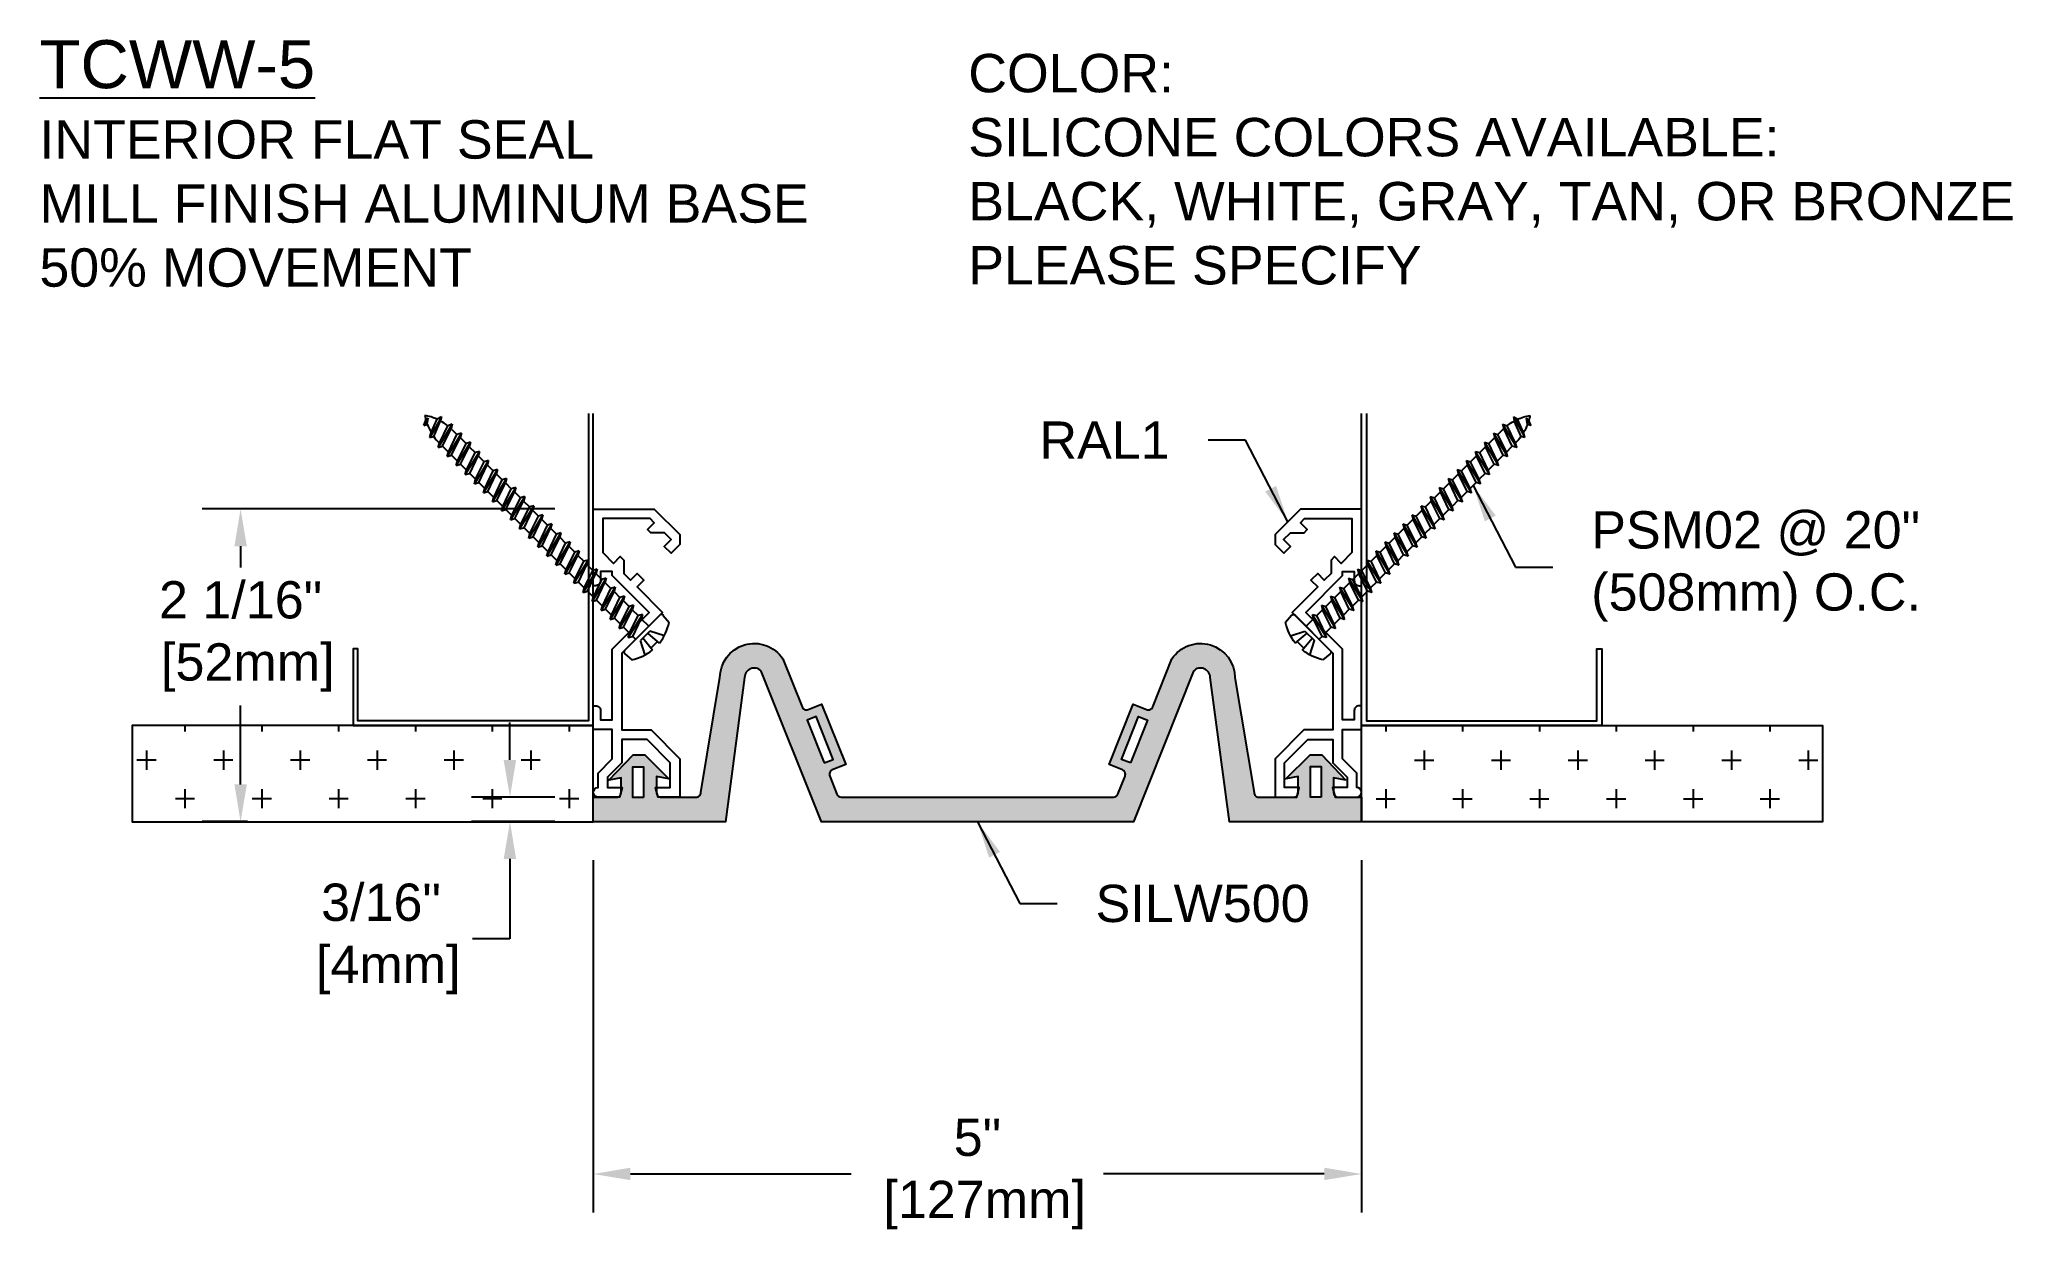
# Model space of a CAD drawing. Header units: inches. Extents: x -3 to 9.8, y 2.4 to 10.1.
import ezdxf

# ---------------------------------------------------------------- set-up
doc = ezdxf.new("R2010")
doc.units = ezdxf.units.IN
doc.header["$MEASUREMENT"] = 0
for name, color, linetype in [('Anchors', 4, 'Continuous'), ('Conditions', 1, 'Continuous'), ('Dimensions', 3, 'Continuous'), ('Fillers', 2, 'Continuous'), ('Metals', 7, 'Continuous'), ('Text', 2, 'Continuous')]:
    doc.layers.add(name, color=color, linetype=linetype)
doc.styles.add('Arial', font='arial.ttf')
doc.dimstyles.new('Arial', dxfattribs={"dimtxt": 0.2425, "dimasz": 0.2425, "dimexe": 0.25, "dimexo": 0.25, "dimgap": 0.09, "dimtad": 0, "dimtih": 1, "dimtoh": 1, "dimdec": 4, "dimzin": 0, "dimdsep": 46, "dimlunit": 4, "dimtxsty": 'Arial', "dimcen": 0.09, "dimadec": 0, "dimazin": 0, "dimtfac": 1, "dimtdec": 4, "dimtofl": 0, "dimtmove": 0, "dimatfit": 3, "dimfxl": 0, "dimfrac": 2, "dimtolj": 1, "dimtzin": 0, "dimarcsym": 0})

# ---------------------------------------------------------------- blocks, each defined once
blk = doc.blocks.new('A$CB0F2')
blk.add_lwpolyline([(0.029, 0.002, -0.958439), (0.032, 0.064), (0.032, 0.158), (0.125, 0.251), (0.125, 0.442), (0.001, 0.442), (0.001, 0.597), (0.017, 0.597, -0.414214), (0.048, 0.566), (0.048, 0.504), (0.125, 0.504), (0.125, 0.965), (0.364, 1.204), (0.125, 1.444), (0.125, 1.471), (0.048, 1.471), (0.048, 1.409, -0.414214), (0.017, 1.378), (0.001, 1.378), (0.001, 1.877), (0.397, 1.877), (0.564, 1.711), (0.564, 1.647), (0.507, 1.59), (0.463, 1.634), (0.508, 1.679), (0.464, 1.723), (0.375, 1.722), (0.354, 1.744), (0.398, 1.788), (0.371, 1.815), (0.063, 1.815), (0.063, 1.594), (0.133, 1.523), (0.177, 1.567), (0.199, 1.545), (0.199, 1.457), (0.243, 1.414), (0.286, 1.457), (0.33, 1.414), (0.286, 1.37), (0.452, 1.204), (0.187, 0.939), (0.187, 0.439), (0.377, 0.439), (0.564, 0.252), (0.564, 0.002), (0.423, 0.002), (0.407, 0.064), (0.502, 0.064), (0.502, 0.226), (0.351, 0.377), (0.187, 0.377), (0.187, 0.225), (0.094, 0.132), (0.094, 0.064), (0.189, 0.064), (0.172, 0.002), (0.029, 0.002)], format="xyb")
blk = doc.blocks.new('ral1')
blk.add_blockref('A$CB0F2', (-0.029, -0.002))
blk = doc.blocks.new('*D2')
at = {"layer": 'Defpoints', "color": 0}
for p in [(0.561, 5.036), (5.561, 5.036), (0.561, 2.743)]:
    blk.add_point(p, dxfattribs=at)
at = {"layer": 'Dimensions', "color": 0, "lineweight": -2}
for p, q in [((0.561, 4.786), (0.561, 2.493)), ((5.561, 4.786), (5.561, 2.493)), ((0.803, 2.743), (2.24, 2.743)), ((5.318, 2.743), (3.881, 2.743))]:
    blk.add_line(p, q, dxfattribs=at)
at = {"layer": 'Dimensions', "color": 0}
for points in [[(0.803, 2.784), (0.803, 2.703), (0.561, 2.743)], [(5.318, 2.784), (5.318, 2.703), (5.561, 2.743)]]:
    blk.add_solid(points, dxfattribs=at)
at = {"layer": 'Dimensions', "color": 0, "insert": (3.061, 2.743), "char_height": 0.2425, "attachment_point": 5, "style": 'Arial'}
blk.add_mtext('\\A1;5"\\P [127mm]', dxfattribs=at)
blk = doc.blocks.new('*D3')
at = {"layer": 'Defpoints', "color": 0}
for p in [(0.561, 7.071), (-1.734, 5.036), (-1.439, 5.036)]:
    blk.add_point(p, dxfattribs=at)
at = {"layer": 'Dimensions', "color": 0, "lineweight": -2}
for p, q in [((0.311, 7.071), (-1.984, 7.071)), ((-1.734, 6.828), (-1.734, 6.69)), ((-1.734, 5.278), (-1.734, 5.791)), ((-1.689, 5.036), (-1.984, 5.036))]:
    blk.add_line(p, q, dxfattribs=at)
at = {"layer": 'Dimensions', "color": 0}
for points in [[(-1.774, 6.828), (-1.693, 6.828), (-1.734, 7.071)], [(-1.774, 5.278), (-1.693, 5.278), (-1.734, 5.036)]]:
    blk.add_solid(points, dxfattribs=at)
at = {"layer": 'Dimensions', "color": 0, "insert": (-1.734, 6.241), "char_height": 0.2425, "attachment_point": 5, "style": 'Arial'}
blk.add_mtext('\\A1;2 1/16"\\P [52mm]', dxfattribs=at)
blk = doc.blocks.new('*D4')
at = {"layer": 'Defpoints', "color": 0}
for p in [(0.561, 5.196), (0.019, 5.036), (0.561, 5.036)]:
    blk.add_point(p, dxfattribs=at)
at = {"layer": 'Dimensions', "color": 0, "lineweight": -2}
for p, q in [((0.019, 5.438), (0.019, 5.681)), ((0.311, 5.196), (-0.231, 5.196)), ((0.311, 5.036), (-0.231, 5.036)), ((0.019, 4.793), (0.019, 4.273)), ((0.019, 4.273), (-0.224, 4.273))]:
    blk.add_line(p, q, dxfattribs=at)
at = {"layer": 'Dimensions', "color": 0}
for points in [[(-0.022, 5.438), (0.059, 5.438), (0.019, 5.196)], [(-0.022, 4.793), (0.059, 4.793), (0.019, 5.036)]]:
    blk.add_solid(points, dxfattribs=at)
at = {"layer": 'Dimensions', "color": 0, "insert": (-0.82, 4.273), "char_height": 0.2425, "attachment_point": 5, "style": 'Arial'}
blk.add_mtext('\\A1;3/16"\\P [4mm]', dxfattribs=at)
blk = doc.blocks.new('PSM02')
for p, q in [((-0.177, 0.017), (-0.172, 0.077)), ((-0.162, 0), (0.162, 0)), ((-0.089, 0.116), (-0.044, 0.028)), ((-0.06, -0.069), (-0.06, 0)), ((-0.044, 0.028), (0.044, 0.028)), ((-0.032, 0.127), (-0.03, 0.111)), ((-0.03, 0.111), (0.03, 0.111)), ((-0.03, 0.111), (-0.023, 0.028)), ((0.03, 0.111), (0.023, 0.028)), ((0.032, 0.127), (0.03, 0.111)), ((0.089, 0.116), (0.044, 0.028)), ((0.06, -0.027), (0.06, 0)), ((0.177, 0.017), (0.172, 0.077)), ((-0.086, -0.083), (0.086, -0.042)), ((-0.086, -0.083), (-0.06, -0.069)), ((-0.086, -0.083), (-0.06, -0.098)), ((-0.086, -0.167), (0.086, -0.125)), ((0.06, -0.027), (-0.06, -0.069)), ((0.06, -0.056), (-0.06, -0.098)), ((-0.06, -0.152), (-0.06, -0.098)), ((0.06, -0.111), (-0.06, -0.152)), ((0.086, -0.042), (0.06, -0.027)), ((0.086, -0.042), (0.06, -0.056)), ((0.06, -0.111), (0.06, -0.056)), ((0.086, -0.125), (0.06, -0.111)), ((0.086, -0.125), (0.06, -0.139)), ((-0.086, -0.167), (-0.06, -0.152)), ((-0.086, -0.167), (-0.06, -0.181)), ((-0.086, -0.25), (0.086, -0.208)), ((-0.086, -0.25), (-0.06, -0.236)), ((-0.086, -0.25), (-0.06, -0.264)), ((0.06, -0.139), (-0.06, -0.181)), ((-0.06, -0.236), (-0.06, -0.181)), ((0.06, -0.194), (-0.06, -0.236)), ((0.06, -0.223), (-0.06, -0.264)), ((0.06, -0.194), (0.06, -0.139)), ((0.086, -0.208), (0.06, -0.194)), ((0.086, -0.208), (0.06, -0.223)), ((0.06, -0.277), (0.06, -0.223)), ((-0.086, -0.333), (0.086, -0.292)), ((-0.086, -0.333), (-0.06, -0.319)), ((-0.086, -0.333), (-0.06, -0.348)), ((-0.086, -0.417), (0.086, -0.375)), ((-0.06, -0.319), (-0.06, -0.264)), ((0.06, -0.277), (-0.06, -0.319)), ((0.06, -0.306), (-0.06, -0.348)), ((-0.06, -0.402), (-0.06, -0.348)), ((0.06, -0.361), (-0.06, -0.402)), ((0.086, -0.292), (0.06, -0.277)), ((0.086, -0.292), (0.06, -0.306)), ((0.06, -0.361), (0.06, -0.306)), ((0.086, -0.375), (0.06, -0.361)), ((0.086, -0.375), (0.06, -0.389)), ((-0.086, -0.417), (-0.06, -0.402)), ((-0.086, -0.417), (-0.06, -0.431)), ((-0.086, -0.5), (0.086, -0.458)), ((-0.086, -0.5), (-0.06, -0.486)), ((-0.086, -0.5), (-0.06, -0.514)), ((0.06, -0.389), (-0.06, -0.431)), ((-0.06, -0.486), (-0.06, -0.431)), ((0.06, -0.444), (-0.06, -0.486)), ((0.06, -0.473), (-0.06, -0.514)), ((0.06, -0.444), (0.06, -0.389)), ((0.086, -0.458), (0.06, -0.444)), ((0.086, -0.458), (0.06, -0.473)), ((0.06, -0.527), (0.06, -0.473)), ((-0.086, -0.583), (0.086, -0.542)), ((-0.086, -0.583), (-0.06, -0.569)), ((-0.086, -0.583), (-0.06, -0.598)), ((-0.086, -0.667), (0.086, -0.625)), ((-0.06, -0.569), (-0.06, -0.514)), ((0.06, -0.527), (-0.06, -0.569)), ((0.06, -0.556), (-0.06, -0.598)), ((-0.06, -0.652), (-0.06, -0.598)), ((0.06, -0.611), (-0.06, -0.652)), ((0.06, -0.639), (-0.06, -0.681)), ((0.086, -0.542), (0.06, -0.527)), ((0.086, -0.542), (0.06, -0.556)), ((0.06, -0.611), (0.06, -0.556)), ((0.086, -0.625), (0.06, -0.611)), ((0.086, -0.625), (0.06, -0.639)), ((0.06, -0.694), (0.06, -0.639)), ((-0.086, -0.667), (-0.06, -0.652)), ((-0.086, -0.667), (-0.06, -0.681)), ((-0.086, -0.75), (0.086, -0.708)), ((-0.086, -0.75), (-0.06, -0.736)), ((-0.086, -0.75), (-0.06, -0.764)), ((-0.06, -0.736), (-0.06, -0.681)), ((0.06, -0.694), (-0.06, -0.736)), ((0.06, -0.723), (-0.06, -0.764)), ((-0.06, -0.819), (-0.06, -0.764)), ((0.086, -0.708), (0.06, -0.694)), ((0.086, -0.708), (0.06, -0.723)), ((0.06, -0.777), (0.06, -0.723)), ((-0.086, -0.833), (0.086, -0.792)), ((-0.086, -0.833), (-0.06, -0.819)), ((-0.086, -0.833), (-0.06, -0.848)), ((-0.086, -0.917), (0.086, -0.875)), ((0.06, -0.777), (-0.06, -0.819)), ((0.06, -0.806), (-0.06, -0.848)), ((-0.06, -0.902), (-0.06, -0.848)), ((0.06, -0.861), (-0.06, -0.902)), ((0.06, -0.889), (-0.06, -0.931)), ((0.086, -0.792), (0.06, -0.777)), ((0.086, -0.792), (0.06, -0.806)), ((0.06, -0.861), (0.06, -0.806)), ((0.086, -0.875), (0.06, -0.861)), ((0.086, -0.875), (0.06, -0.889)), ((0.06, -0.944), (0.06, -0.889)), ((-0.086, -0.917), (-0.06, -0.902)), ((-0.086, -0.917), (-0.06, -0.931)), ((-0.086, -1), (0.086, -0.958)), ((-0.086, -1), (-0.06, -0.986)), ((-0.086, -1), (-0.06, -1.014)), ((-0.06, -0.986), (-0.06, -0.931)), ((0.06, -0.944), (-0.06, -0.986)), ((0.06, -0.973), (-0.06, -1.014)), ((-0.06, -1.069), (-0.06, -1.014)), ((0.086, -0.958), (0.06, -0.944)), ((0.086, -0.958), (0.06, -0.973)), ((0.06, -1.027), (0.06, -0.973)), ((-0.086, -1.083), (0.086, -1.042)), ((-0.086, -1.083), (-0.06, -1.069)), ((-0.086, -1.083), (-0.06, -1.098)), ((-0.086, -1.167), (0.086, -1.125)), ((-0.086, -1.167), (-0.06, -1.152)), ((0.06, -1.027), (-0.06, -1.069)), ((0.06, -1.056), (-0.06, -1.098)), ((-0.06, -1.152), (-0.06, -1.098)), ((0.06, -1.111), (-0.06, -1.152)), ((0.06, -1.139), (-0.06, -1.181)), ((0.086, -1.042), (0.06, -1.027)), ((0.086, -1.042), (0.06, -1.056)), ((0.06, -1.111), (0.06, -1.056)), ((0.086, -1.125), (0.06, -1.111)), ((0.086, -1.125), (0.06, -1.139)), ((0.06, -1.194), (0.06, -1.139)), ((-0.086, -1.167), (-0.06, -1.181)), ((-0.086, -1.25), (0.086, -1.208)), ((-0.086, -1.25), (-0.06, -1.236)), ((-0.086, -1.25), (-0.06, -1.264)), ((-0.06, -1.236), (-0.06, -1.181)), ((0.06, -1.194), (-0.06, -1.236)), ((0.06, -1.223), (-0.06, -1.264)), ((-0.06, -1.319), (-0.06, -1.264)), ((0.06, -1.277), (-0.06, -1.319)), ((0.086, -1.208), (0.06, -1.194)), ((0.086, -1.208), (0.06, -1.223)), ((0.06, -1.277), (0.06, -1.223)), ((0.086, -1.292), (0.06, -1.277)), ((-0.086, -1.333), (0.086, -1.292)), ((-0.086, -1.333), (-0.06, -1.319)), ((-0.086, -1.333), (-0.06, -1.348)), ((-0.086, -1.417), (0.086, -1.375)), ((-0.086, -1.417), (-0.06, -1.402)), ((0.06, -1.306), (-0.06, -1.348)), ((-0.06, -1.402), (-0.06, -1.348)), ((0.06, -1.361), (-0.06, -1.402)), ((0.06, -1.389), (-0.06, -1.431)), ((0.086, -1.292), (0.06, -1.306)), ((0.06, -1.361), (0.06, -1.306)), ((0.086, -1.375), (0.06, -1.361)), ((0.086, -1.375), (0.06, -1.389)), ((0.06, -1.444), (0.06, -1.389)), ((-0.086, -1.417), (-0.06, -1.431)), ((-0.086, -1.5), (0.086, -1.458)), ((-0.086, -1.5), (-0.06, -1.486)), ((-0.086, -1.5), (-0.06, -1.514)), ((-0.06, -1.486), (-0.06, -1.431)), ((0.06, -1.444), (-0.06, -1.486)), ((0.06, -1.473), (-0.06, -1.514)), ((-0.06, -1.569), (-0.06, -1.514)), ((0.06, -1.527), (-0.06, -1.569)), ((0.086, -1.458), (0.06, -1.444)), ((0.086, -1.458), (0.06, -1.473)), ((0.06, -1.527), (0.06, -1.473)), ((0.086, -1.542), (0.06, -1.527)), ((-0.086, -1.583), (0.086, -1.542)), ((-0.086, -1.583), (-0.06, -1.569)), ((-0.086, -1.583), (-0.06, -1.598)), ((-0.086, -1.667), (0.086, -1.625)), ((-0.086, -1.667), (-0.06, -1.652)), ((-0.086, -1.667), (-0.06, -1.681)), ((0.06, -1.556), (-0.06, -1.598)), ((-0.06, -1.652), (-0.06, -1.598)), ((0.06, -1.611), (-0.06, -1.652)), ((0.06, -1.639), (-0.06, -1.681)), ((0.086, -1.542), (0.06, -1.556)), ((0.06, -1.611), (0.06, -1.556)), ((0.086, -1.625), (0.06, -1.611)), ((0.086, -1.625), (0.06, -1.639)), ((0.06, -1.694), (0.06, -1.639)), ((-0.086, -1.75), (0.086, -1.708)), ((-0.086, -1.75), (-0.06, -1.736)), ((-0.086, -1.75), (-0.06, -1.764)), ((-0.086, -1.833), (0.086, -1.792)), ((-0.06, -1.736), (-0.06, -1.681)), ((0.06, -1.694), (-0.06, -1.736)), ((0.06, -1.723), (-0.06, -1.764)), ((-0.06, -1.81), (-0.06, -1.764)), ((0.06, -1.777), (-0.06, -1.819)), ((0.086, -1.708), (0.06, -1.694)), ((0.086, -1.708), (0.06, -1.723)), ((0.06, -1.723), (0.06, -1.777)), ((0.086, -1.792), (0.06, -1.777)), ((0.086, -1.792), (0.06, -1.806)), ((-0.086, -1.833), (-0.06, -1.819)), ((-0.086, -1.833), (-0.058, -1.847)), ((-0.069, -1.917), (0.079, -1.875)), ((-0.069, -1.917), (-0.047, -1.902)), ((-0.069, -1.917), (-0.039, -1.926)), ((0.06, -1.806), (-0.058, -1.847)), ((0.056, -1.862), (-0.047, -1.902)), ((0.05, -1.892), (-0.039, -1.926)), ((0.079, -1.875), (0.05, -1.892)), ((0.079, -1.875), (0.056, -1.862)), ((0.06, -1.806), (0.06, -1.81)), ((0.03, -1.947), (-0.004, -1.972)), ((-0.004, -1.972), (0.051, -1.958)), ((0.017, -1.973), (-0.004, -1.972)), ((0.051, -1.958), (0.017, -1.973)), ((0.051, -1.958), (0.03, -1.947))]:
    blk.add_line(p, q)
for centre, radius, start, end in [((-0.162, 0.016), 0.016, 175, 270), ((0, -0.185), 0.313, 95.8447, 123.323), ((0, -0.185), 0.313, 56.677, 84.1553), ((0.162, 0.016), 0.016, 270, 5), ((0.27, -1.81), 0.33, 180, 181.4809), ((0.27, -1.81), 0.33, 186.3809, 196.1333), ((-0.27, -1.81), 0.33, 335.5566, 345.5871), ((-0.27, -1.81), 0.33, 350.9871, 0), ((0.27, -1.81), 0.33, 200.6129, 215.118), ((-0.27, -1.81), 0.33, 324.882, 330.5326)]:
    blk.add_arc(centre, radius, start, end)
blk = doc.blocks.new('silw500')
h = blk.add_hatch(color=256)
h.paths.add_polyline_path([(5.322, 7.647, -0.67724), (5.43, 7.604), (5.555, 6.666), (6.415, 6.666), (6.415, 6.826), (6.264, 6.826, -0.414214), (6.233, 6.857), (6.233, 6.951), (6.313, 6.936), (6.156, 7.101), (6.081, 7.101), (5.923, 6.946), (6.003, 6.961), (6.003, 6.857, -0.414214), (5.972, 6.826), (5.746, 6.826, -0.414214), (5.715, 6.857), (5.59, 7.604, 0.744811), (5.181, 7.726), (5.057, 7.414, -0.414214), (5.016, 7.397), (4.929, 7.431), (4.772, 7.038), (4.859, 7.003, -0.414214), (4.876, 6.963), (4.829, 6.846, -0.306733), (4.801, 6.826), (3.029, 6.826, -0.306733), (3.001, 6.846), (2.954, 6.963, -0.414214), (2.971, 7.003), (3.058, 7.038), (2.901, 7.431), (2.814, 7.397, -0.414214), (2.774, 7.414), (2.649, 7.726, 0.744811), (2.24, 7.604), (2.115, 6.857, -0.414214), (2.084, 6.826), (1.858, 6.826, -0.414214), (1.827, 6.857), (1.827, 6.961), (1.907, 6.946), (1.75, 7.101), (1.675, 7.101), (1.517, 6.936), (1.597, 6.951), (1.597, 6.857, -0.414214), (1.566, 6.826), (1.415, 6.826), (1.415, 6.666), (2.275, 6.666), (2.4, 7.604, -0.67724), (2.508, 7.647), (2.9, 6.666), (4.93, 6.666)])
h.paths.add_polyline_path([(4.853, 7.072), (4.964, 7.351), (5.022, 7.327), (4.911, 7.049)], flags=16)
h.paths.add_polyline_path([(6.083, 6.826), (6.083, 7.026), (6.153, 7.026), (6.153, 6.826)], flags=17)
h.paths.add_polyline_path([(2.977, 7.072), (2.919, 7.049), (2.808, 7.327), (2.866, 7.351)], flags=16)
h.paths.add_polyline_path([(1.742, 6.823), (1.672, 6.823), (1.672, 7.023), (1.742, 7.023)], flags=16)
blk.add_lwpolyline([(6.313, 6.936), (6.233, 6.951), (6.233, 6.857, 0.414214), (6.264, 6.826), (6.415, 6.826), (6.415, 6.666), (5.555, 6.666), (5.43, 7.604, 0.67724), (5.322, 7.647), (4.93, 6.666), (2.9, 6.666), (2.508, 7.647, 0.67724), (2.4, 7.604), (2.275, 6.666), (1.415, 6.666), (1.415, 6.826), (1.566, 6.826, 0.414214), (1.597, 6.857), (1.597, 6.951), (1.517, 6.936), (1.675, 7.101), (1.75, 7.101), (1.907, 6.946), (1.827, 6.961), (1.827, 6.857, 0.414214), (1.858, 6.826), (2.084, 6.826, 0.414214), (2.115, 6.857), (2.24, 7.604, -0.744811), (2.649, 7.726), (2.774, 7.414, 0.414214), (2.814, 7.397), (2.901, 7.431), (3.058, 7.038), (2.971, 7.003, 0.414214), (2.954, 6.963), (3.001, 6.846, 0.306733), (3.029, 6.826), (4.801, 6.826, 0.306733), (4.829, 6.846), (4.876, 6.963, 0.414214), (4.859, 7.003), (4.772, 7.038), (4.929, 7.431), (5.016, 7.397, 0.414214), (5.057, 7.414), (5.181, 7.726, -0.744811), (5.59, 7.604), (5.715, 6.857, 0.414214), (5.746, 6.826), (5.972, 6.826, 0.414214), (6.003, 6.857), (6.003, 6.961), (5.923, 6.946), (6.081, 7.101), (6.156, 7.101)], format="xyb", close=True)
for points in [[(2.919, 7.049), (2.977, 7.072), (2.866, 7.351), (2.808, 7.327)], [(4.911, 7.049), (4.853, 7.072), (4.964, 7.351), (5.022, 7.327)], [(1.742, 6.823), (1.672, 6.823), (1.672, 7.023), (1.742, 7.023)], [(6.153, 6.826), (6.083, 6.826), (6.083, 7.026), (6.153, 7.026)]]:
    blk.add_lwpolyline(points, close=True)
blk.add_arc((2.463, 7.604), 0.0625, 0, 0.0098)

msp = doc.modelspace()

# ---------------------------------------------------------------- hatches: boundary and pattern name
at = {"layer": 'Conditions'}
h = msp.add_hatch(dxfattribs=at)
h.set_pattern_fill('CROSS', color=256, style=0)
h.set_pattern_definition([(180, (6.46633, 10.18535), (-0.25, -0.25), [0.125, -0.375]), (270, (6.40383, 10.24785), (0.25, -0.25), [0.125, -0.375])])
h.paths.add_polyline_path([(-2.43928, 5.03572), (0.56072, 5.03572), (0.56072, 5.13572), (0.56072, 5.66072), (-1.00178, 5.66072), (-2.43928, 5.66072)])
h = msp.add_hatch(dxfattribs=at)
h.set_pattern_fill('CROSS', color=256, style=0)
h.set_pattern_definition([(7e-15, (-0.3449, 10.18535), (0.25, -0.25), [0.125, -0.375]), (270, (-0.2824, 10.24785), (-0.25, -0.25), [0.125, -0.375])])
h.paths.add_polyline_path([(8.56072, 5.03572), (5.56072, 5.03572), (5.56072, 5.13572), (5.56072, 5.66072), (7.12322, 5.66072), (8.56072, 5.66072)])

# ---------------------------------------------------------------- linework, layer by layer
for points in [[(0.52947, 7.69197), (0.52947, 5.69197), (-0.97053, 5.69197), (-0.97053, 6.16072), (-1.00178, 6.16072), (-1.00178, 5.66072), (0.56072, 5.66072), (0.56072, 7.69197)], [(5.59197, 7.69197), (5.59197, 5.69197), (7.09197, 5.69197), (7.09197, 6.16072), (7.12322, 6.16072), (7.12322, 5.66072), (5.56072, 5.66072), (5.56072, 7.69197)], [(0.56072, 5.66072), (-2.43928, 5.66072), (-2.43928, 5.03572), (0.56072, 5.03572), (0.56072, 5.66072)], [(5.56072, 5.66072), (8.56072, 5.66072), (8.56072, 5.03572), (5.56072, 5.03572), (5.56072, 5.66072)]]:
    msp.add_lwpolyline(points, dxfattribs=at)

# ---------------------------------------------------------------- block references
at = {"layer": 'Anchors', "rotation": 225}
msp.add_blockref('PSM02', (0.8793, 6.26531), dxfattribs=at)
at = {"layer": 'Anchors', "xscale": -1, "rotation": 135.0000000000001}
msp.add_blockref('PSM02', (5.24214, 6.26531), dxfattribs=at)
at = {"layer": 'Fillers'}
msp.add_blockref('silw500', (-0.85429, -1.63066), dxfattribs=at)
at = {"layer": 'Metals'}
msp.add_blockref('ral1', (0.58908, 5.19572), dxfattribs=at)
at = {"layer": 'Metals', "xscale": -1}
msp.add_blockref('ral1', (5.53236, 5.19572), dxfattribs=at)

# ---------------------------------------------------------------- texts
at = {"layer": 'Text', "attachment_point": 1, "style": 'Arial'}
for s, insert, char_height, width in [('{\\LTCWW-5\\P\\H0.8x;\\lINTERIOR FLAT SEAL\\PMILL FINISH ALUMINUM BASE\\P50% MOVEMENT}', (-3.04263, 10.12187), 0.3125, 5.875), ('COLOR:{\\L                                \\~\\P}SILICONE COLORS AVAILABLE:\\PBLACK, WHITE, GRAY, TAN, OR BRONZE\\PPLEASE SPECIFY', (3.00134, 10.03253), 0.25, 6.8444856)]:
    msp.add_mtext(s, dxfattribs=dict(at, insert=insert, char_height=char_height, width=width))
at = {"layer": 'Text', "char_height": 0.2425, "style": 'Arial'}
for s, insert, attachment_point in [('\\A1;RAL1', (4.31217, 7.39791), 9), ('PSM02 @ 20"\\P(508mm) O.C.', (7.05518, 7.05622), 1), ('SILW500', (3.8296, 4.62521), 1)]:
    msp.add_mtext(s, dxfattribs=dict(at, insert=insert, attachment_point=attachment_point))

# ---------------------------------------------------------------- dimensions: what is measured, and where the dimension line sits
at = {"layer": 'Dimensions'}
for base, p1, p2, picture, middle in [((-1.73384, 5.03572), (0.56072, 7.07072), (-1.43928, 5.03572), '*D3', (-1.73384, 6.24053)), ((0.01883, 5.03572), (0.56072, 5.19572), (0.56072, 5.03572), '*D4', (-0.82026, 4.27278))]:
    dim = msp.add_linear_dim(base=base, p1=p1, p2=p2, angle=90, dimstyle='Arial', override={"dimpost": '\\X'}, dxfattribs=at)
    dim.commit()
    dim.dimension.update_dxf_attribs({"geometry": picture, "text_midpoint": middle, "dimtype": 160})
dim = msp.add_linear_dim(base=(0.56072, 2.74309), p1=(5.56072, 5.03572), p2=(0.56072, 5.03572), dimstyle='Arial', override={"dimpost": '\\X'}, dxfattribs=at)
dim.commit()
dim.dimension.update_dxf_attribs({"geometry": '*D2', "text_midpoint": (3.06072, 2.74309), "dimtype": 160})

# ---------------------------------------------------------------- leaders
at = {"layer": 'Text', "annotation_type": 0, "has_hookline": 1}
for points, hookline_direction, text_width in [([(5.08105, 6.9874), (4.80467, 7.51916), (4.56217, 7.51916)], 1, 0.7586), ([(6.2863, 7.22462), (6.56268, 6.69285), (6.80518, 6.69285)], 0, 2.09814), ([(3.06072, 5.03572), (3.3371, 4.50396), (3.5796, 4.50396)], 0, 1.36204)]:
    msp.add_leader(points, dimstyle='Arial', override={"dimgap": 0.25}, dxfattribs=dict(at, hookline_direction=hookline_direction, text_width=text_width))

doc.saveas('drawing.dxf')
